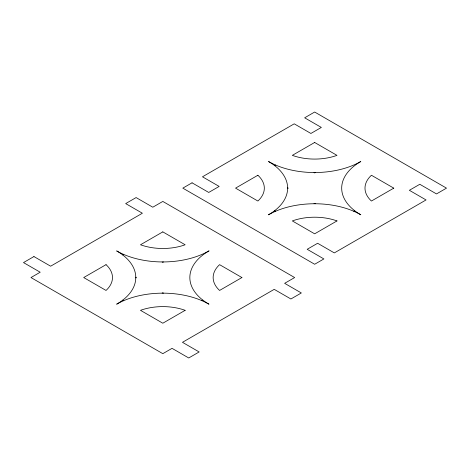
<?xml version="1.0" encoding="UTF-8"?>
<svg xmlns="http://www.w3.org/2000/svg" width="470" height="470" viewBox="0 0 470 470"><rect width="100%" height="100%" fill="white"/><g stroke="black" fill="none" stroke-linecap="round" stroke-linejoin="round"><path stroke-width="0.7" d="M274.633 165.581L275.579 165.035M122.788 254.987L123.733 254.44M287.628 188.529L288.292 188.141L287.628 187.759M315.323 172.537L314.659 172.919L313.995 172.537M135.777 277.935L136.441 277.553L135.777 277.165M163.478 261.943L162.814 262.325L162.144 261.943M313.995 203.751L314.659 203.369L315.323 203.751M162.144 293.157L162.814 292.775L163.478 293.157M353.74 211.253L354.686 210.707M201.888 300.659L202.834 300.113M274.633 210.707L275.579 211.253M122.788 300.113L123.733 300.659M33.934 256.561L23.5 262.583L40.197 272.224L30.973 277.553L162.814 353.669L172.038 348.34L188.723 357.976L199.157 351.954L182.472 342.319L274.216 289.35L290.901 298.985L301.335 292.963L284.644 283.328L294.649 277.553L162.814 201.43L152.803 207.211L136.106 197.57L125.678 203.592L142.375 213.233L50.631 266.202L33.934 256.561M192.048 182.818L182.818 188.141L314.659 264.263L323.889 258.935L307.186 249.294L317.62 243.272L334.317 252.913L426.061 199.944L409.364 190.303L419.798 184.281L436.495 193.922L446.5 188.141L314.659 112.025L304.654 117.806L321.339 127.435L310.911 133.457L294.22 123.827L202.476 176.796L219.167 186.425L208.733 192.447L192.048 182.818M257.883 175.251L235.558 188.141L257.883 201.037A41.953 24.223 0 0 0 257.883 175.251M314.659 142.475L292.328 155.364A41.953 24.223 0 0 0 336.99 155.364L314.659 142.475M106.038 264.657L83.707 277.553L106.038 290.442A41.953 24.223 0 0 0 106.038 264.657M162.814 231.88L140.483 244.77A41.953 24.223 0 0 0 185.139 244.77L162.814 231.88M336.99 220.924L314.659 233.813L292.328 220.924A41.953 24.223 0 0 1 336.99 220.924M393.766 188.141L371.435 201.037A41.953 24.223 0 0 1 371.435 175.251L393.766 188.141M185.139 310.329L162.814 323.219L140.483 310.329A41.953 24.223 0 0 1 185.139 310.329M241.915 277.553L219.584 290.442A41.953 24.223 0 0 1 219.584 264.657L241.915 277.553M268.517 214.784A65.26 37.676 0 0 0 268.517 161.504A65.26 37.676 0 0 0 360.801 161.504A65.26 37.676 0 0 0 360.801 214.784A65.26 37.676 0 0 0 268.517 214.784M208.956 250.91A65.26 37.676 0 0 0 208.956 304.19A65.26 37.676 0 0 0 116.666 304.19A65.26 37.676 0 0 0 116.666 250.91A65.26 37.676 0 0 0 208.956 250.91"/></g></svg>
